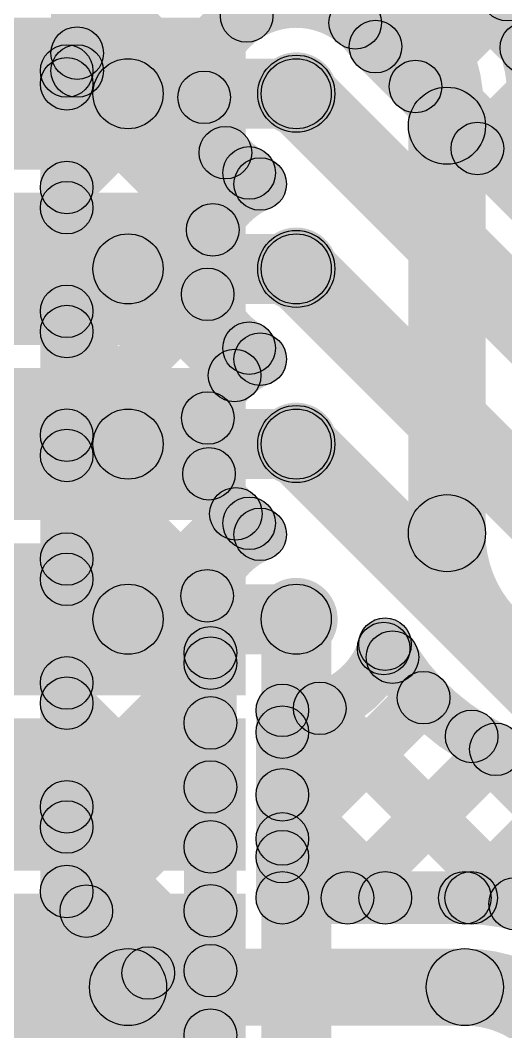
# Model space of a CAD drawing. Header units: millimetres. Extents: x 0 to 210, y 0 to 213.
# Drawn here: x 2.2502 to 2.3888, y 2.8863 to 3.175 of the extents above; entities that cross this region are included whole.
import ezdxf

# ---------------------------------------------------------------- set-up
doc = ezdxf.new("R2010")
doc.units = ezdxf.units.MM
doc.header["$MEASUREMENT"] = 0
for name, color, linetype in [('BottomLayer', 5, 'Continuous'), ('TopLayer', 1, 'Continuous'), ('TopPaste', 8, 'Continuous'), ('TopSolder', 216, 'Continuous'), ('ViaHoleLayer', 16, 'Continuous')]:
    doc.layers.add(name, color=color, linetype=linetype)

# ---------------------------------------------------------------- blocks, each defined once
blk = doc.blocks.new('ESP32_WROOM_32E_4MB__5')
at = {"layer": 'TopLayer'}
for points in [[(0.31496, 0.26732), (0.37402, 0.26732), (0.37402, 0.23189), (0.31496, 0.23189)], [(0.31496, 0.21732), (0.37402, 0.21732), (0.37402, 0.18189), (0.31496, 0.18189)], [(0.31496, 0.16732), (0.37402, 0.16732), (0.37402, 0.13189), (0.31496, 0.13189)], [(0.31496, 0.11732), (0.37402, 0.11732), (0.37402, 0.08189), (0.31496, 0.08189)], [(0.31496, 0.06732), (0.37402, 0.06732), (0.37402, 0.03189), (0.31496, 0.03189)], [(0.31496, 0.01732), (0.37402, 0.01732), (0.37402, -0.01811), (0.31496, -0.01811)]]:
    blk.add_hatch(color=1, dxfattribs=at).paths.add_polyline_path(points)
at = {"layer": 'TopPaste'}
for points in [[(0.31496, 0.26732), (0.37402, 0.26732), (0.37402, 0.23189), (0.31496, 0.23189)], [(0.31496, 0.21732), (0.37402, 0.21732), (0.37402, 0.18189), (0.31496, 0.18189)], [(0.31496, 0.16732), (0.37402, 0.16732), (0.37402, 0.13189), (0.31496, 0.13189)], [(0.31496, 0.11732), (0.37402, 0.11732), (0.37402, 0.08189), (0.31496, 0.08189)], [(0.31496, 0.06732), (0.37402, 0.06732), (0.37402, 0.03189), (0.31496, 0.03189)], [(0.31496, 0.01732), (0.37402, 0.01732), (0.37402, -0.01811), (0.31496, -0.01811)]]:
    blk.add_hatch(color=8, dxfattribs=at).paths.add_polyline_path(points)
at = {"layer": 'TopSolder'}
for points in [[(0.31096, 0.27132), (0.37802, 0.27132), (0.37802, 0.22789), (0.31096, 0.22789)], [(0.31096, 0.22132), (0.37802, 0.22132), (0.37802, 0.17789), (0.31096, 0.17789)], [(0.31096, 0.17132), (0.37802, 0.17132), (0.37802, 0.12789), (0.31096, 0.12789)], [(0.31096, 0.12132), (0.37802, 0.12132), (0.37802, 0.07789), (0.31096, 0.07789)], [(0.31096, 0.07132), (0.37802, 0.07132), (0.37802, 0.02789), (0.31096, 0.02789)], [(0.31096, 0.02132), (0.37802, 0.02132), (0.37802, -0.02211), (0.31096, -0.02211)]]:
    blk.add_hatch(color=216, dxfattribs=at).paths.add_polyline_path(points)

msp = doc.modelspace()

# ---------------------------------------------------------------- hatches: boundary and pattern name
at = {"layer": 'BottomLayer'}
for points in [[(2.2688, 3.12194), (2.2582, 3.13255), (2.33195, 3.2063), (2.34256, 3.1957)], [(2.2718, 3.1603), (2.2612, 3.1709), (2.2966, 3.2063), (2.3072, 3.1957)], [(2.28473, 3.1957), (2.29534, 3.2063), (2.32016, 3.18149), (2.30955, 3.17088)], [(2.32009, 3.1957), (2.33069, 3.2063), (2.47763, 3.05936), (2.46703, 3.04876)], [(2.35114, 3.16892), (2.34053, 3.17953), (2.36731, 3.2063), (2.37791, 3.1957)], [(2.35544, 3.1957), (2.36605, 3.2063), (2.41543, 3.15692), (2.40482, 3.14632)], [(2.36832, 3.15075), (2.35771, 3.16135), (2.40228, 3.20592), (2.41288, 3.19531)], [(2.274, 3.1605), (2.259, 3.1605), (2.259, 3.201), (2.274, 3.201)], [(2.2612, 3.18388), (2.2718, 3.19448), (2.30801, 3.15827), (2.29741, 3.14767)], [(2.34631, 3.16214), (2.35692, 3.17275), (2.4703, 3.05936), (2.4597, 3.04876)], [(2.38599, 3.13307), (2.37539, 3.14367), (2.40202, 3.17031), (2.41263, 3.1597)], [(2.2582, 3.15152), (2.2688, 3.16213), (2.31047, 3.12046), (2.29987, 3.10985)], [(2.32122, 3.14622), (2.33678, 3.16178), (2.46222, 3.03634), (2.44666, 3.02078)], [(2.271, 2.92629), (2.256, 2.92629), (2.256, 3.1605), (2.271, 3.1605)], [(2.2688, 3.08659), (2.2582, 3.09719), (2.30347, 3.14247), (2.31408, 3.13186)], [(2.31025, 3.12608), (2.32086, 3.13669), (2.32402, 3.13352), (2.31342, 3.12292)], [(2.2582, 3.11617), (2.2688, 3.12677), (2.31671, 3.07887), (2.3061, 3.06826)], [(2.32122, 3.09622), (2.33678, 3.11178), (2.44178, 3.00678), (2.42622, 2.99122)], [(2.2688, 3.05123), (2.2582, 3.06184), (2.29841, 3.10205), (2.30901, 3.09144)], [(2.2582, 3.08081), (2.2688, 3.09142), (2.3094, 3.05083), (2.29879, 3.04022)], [(2.31025, 3.07608), (2.32086, 3.08669), (2.32402, 3.08352), (2.31342, 3.07292)], [(2.2688, 3.01588), (2.2582, 3.02648), (2.29846, 3.06675), (2.30907, 3.05614)], [(2.32122, 3.04622), (2.33678, 3.06178), (2.42278, 2.97578), (2.40722, 2.96022)], [(2.2582, 3.04546), (2.2688, 3.05606), (2.30886, 3.01601), (2.29825, 3.0054)], [(2.2688, 2.98052), (2.2582, 2.99113), (2.30648, 3.03941), (2.31708, 3.0288)], [(2.31025, 3.02608), (2.32086, 3.03669), (2.32402, 3.03352), (2.31342, 3.02292)], [(2.2582, 3.0101), (2.2688, 3.02071), (2.3098, 2.97971), (2.2992, 2.9691)], [(2.339, 2.86826), (2.319, 2.86826), (2.319, 3.004), (2.339, 3.004)], [(2.2688, 2.94517), (2.2582, 2.95577), (2.2992, 2.99677), (2.3098, 2.98617)], [(2.312, 2.88529), (2.297, 2.88529), (2.297, 2.99441), (2.312, 2.99441)], [(2.2582, 2.97475), (2.2688, 2.98535), (2.3098, 2.94435), (2.2992, 2.93375)], [(2.27439, 2.9154), (2.26379, 2.92601), (2.2992, 2.96142), (2.3098, 2.95081)], [(2.2582, 2.93939), (2.2688, 2.95), (2.3098, 2.909), (2.2992, 2.89839)], [(2.2582, 2.92099), (2.2688, 2.93159), (2.3098, 2.89059), (2.2992, 2.87999)], [(2.21486, 2.89786), (2.24314, 2.92614), (2.38814, 2.78114), (2.35986, 2.75286)], [(2.29207, 2.89772), (2.28146, 2.90833), (2.2992, 2.92606), (2.3098, 2.91545)]]:
    msp.add_hatch(color=5, dxfattribs=at).paths.add_polyline_path(points)
h = msp.add_hatch(color=5, dxfattribs=at)
edge = h.paths.add_edge_path()
edge.add_arc((2.31485, 3.17618), 0.0075, 0, 360)
h = msp.add_hatch(color=5, dxfattribs=at)
edge = h.paths.add_edge_path()
edge.add_arc((2.34583, 3.17422), 0.0075, 0, 360)
h = msp.add_hatch(color=5, dxfattribs=at)
edge = h.paths.add_edge_path()
edge.add_arc((2.2665, 3.1656), 0.0075, 0, 360)
h = msp.add_hatch(color=5, dxfattribs=at)
edge = h.paths.add_edge_path()
edge.add_arc((2.35161, 3.16745), 0.0075, 0, 360)
h = msp.add_hatch(color=5, dxfattribs=at)
edge = h.paths.add_edge_path()
edge.add_arc((2.35161, 3.16745), 0.0075, 0, 360)
h = msp.add_hatch(color=5, dxfattribs=at)
edge = h.paths.add_edge_path()
edge.add_arc((2.2635, 3.1605), 0.0075, 0, 360)
h = msp.add_hatch(color=5, dxfattribs=at)
edge = h.paths.add_edge_path()
edge.add_arc((2.2665, 3.1605), 0.0075, 0, 360)
h = msp.add_hatch(color=5, dxfattribs=at)
edge = h.paths.add_edge_path()
edge.add_arc((2.329, 3.154), 0.01181, 0, 360)
h = msp.add_hatch(color=5, dxfattribs=at)
edge = h.paths.add_edge_path()
edge.add_arc((2.329, 3.154), 0.011, 0, 360)
h = msp.add_hatch(color=5, dxfattribs=at)
edge = h.paths.add_edge_path()
edge.add_arc((2.2635, 3.15682), 0.0075, 0, 360)
h = msp.add_hatch(color=5, dxfattribs=at)
edge = h.paths.add_edge_path()
edge.add_arc((2.36301, 3.15605), 0.0075, 0, 360)
h = msp.add_hatch(color=5, dxfattribs=at)
edge = h.paths.add_edge_path()
edge.add_arc((2.30271, 3.15297), 0.0075, 0, 360)
h = msp.add_hatch(color=5, dxfattribs=at)
edge = h.paths.add_edge_path()
edge.add_arc((2.30878, 3.13717), 0.0075, 0, 360)
h = msp.add_hatch(color=5, dxfattribs=at)
edge = h.paths.add_edge_path()
edge.add_arc((2.38069, 3.13837), 0.0075, 0, 360)
h = msp.add_hatch(color=5, dxfattribs=at)
edge = h.paths.add_edge_path()
edge.add_arc((2.31555, 3.13139), 0.0075, 0, 360)
h = msp.add_hatch(color=5, dxfattribs=at)
edge = h.paths.add_edge_path()
edge.add_arc((2.31555, 3.13139), 0.0075, 0, 360)
h = msp.add_hatch(color=5, dxfattribs=at)
edge = h.paths.add_edge_path()
edge.add_arc((2.31872, 3.12822), 0.0075, 0, 360)
h = msp.add_hatch(color=5, dxfattribs=at)
edge = h.paths.add_edge_path()
edge.add_arc((2.31872, 3.12822), 0.0075, 0, 360)
h = msp.add_hatch(color=5, dxfattribs=at)
edge = h.paths.add_edge_path()
edge.add_arc((2.2635, 3.12724), 0.0075, 0, 360)
h = msp.add_hatch(color=5, dxfattribs=at)
edge = h.paths.add_edge_path()
edge.add_arc((2.2635, 3.12147), 0.0075, 0, 360)
h = msp.add_hatch(color=5, dxfattribs=at)
edge = h.paths.add_edge_path()
edge.add_arc((2.30517, 3.11515), 0.0075, 0, 360)
h = msp.add_hatch(color=5, dxfattribs=at)
edge = h.paths.add_edge_path()
edge.add_arc((2.329, 3.104), 0.01181, 0, 360)
h = msp.add_hatch(color=5, dxfattribs=at)
edge = h.paths.add_edge_path()
edge.add_arc((2.329, 3.104), 0.011, 0, 360)
h = msp.add_hatch(color=5, dxfattribs=at)
edge = h.paths.add_edge_path()
edge.add_arc((2.30371, 3.09674), 0.0075, 0, 360)
h = msp.add_hatch(color=5, dxfattribs=at)
edge = h.paths.add_edge_path()
edge.add_arc((2.2635, 3.09189), 0.0075, 0, 360)
h = msp.add_hatch(color=5, dxfattribs=at)
edge = h.paths.add_edge_path()
edge.add_arc((2.2635, 3.08611), 0.0075, 0, 360)
h = msp.add_hatch(color=5, dxfattribs=at)
edge = h.paths.add_edge_path()
edge.add_arc((2.31555, 3.08139), 0.0075, 0, 360)
h = msp.add_hatch(color=5, dxfattribs=at)
edge = h.paths.add_edge_path()
edge.add_arc((2.31555, 3.08139), 0.0075, 0, 360)
h = msp.add_hatch(color=5, dxfattribs=at)
edge = h.paths.add_edge_path()
edge.add_arc((2.31872, 3.07822), 0.0075, 0, 360)
h = msp.add_hatch(color=5, dxfattribs=at)
edge = h.paths.add_edge_path()
edge.add_arc((2.31872, 3.07822), 0.0075, 0, 360)
h = msp.add_hatch(color=5, dxfattribs=at)
edge = h.paths.add_edge_path()
edge.add_arc((2.31141, 3.07356), 0.0075, 0, 360)
h = msp.add_hatch(color=5, dxfattribs=at)
edge = h.paths.add_edge_path()
edge.add_arc((2.30376, 3.06144), 0.0075, 0, 360)
h = msp.add_hatch(color=5, dxfattribs=at)
edge = h.paths.add_edge_path()
edge.add_arc((2.2635, 3.05653), 0.0075, 0, 360)
h = msp.add_hatch(color=5, dxfattribs=at)
edge = h.paths.add_edge_path()
edge.add_arc((2.329, 3.054), 0.01181, 0, 360)
h = msp.add_hatch(color=5, dxfattribs=at)
edge = h.paths.add_edge_path()
edge.add_arc((2.329, 3.054), 0.011, 0, 360)
h = msp.add_hatch(color=5, dxfattribs=at)
edge = h.paths.add_edge_path()
edge.add_arc((2.2635, 3.05076), 0.0075, 0, 360)
h = msp.add_hatch(color=5, dxfattribs=at)
edge = h.paths.add_edge_path()
edge.add_arc((2.30409, 3.04552), 0.0075, 0, 360)
h = msp.add_hatch(color=5, dxfattribs=at)
edge = h.paths.add_edge_path()
edge.add_arc((2.31178, 3.03411), 0.0075, 0, 360)
h = msp.add_hatch(color=5, dxfattribs=at)
edge = h.paths.add_edge_path()
edge.add_arc((2.31555, 3.03139), 0.0075, 0, 360)
h = msp.add_hatch(color=5, dxfattribs=at)
edge = h.paths.add_edge_path()
edge.add_arc((2.31555, 3.03139), 0.0075, 0, 360)
h = msp.add_hatch(color=5, dxfattribs=at)
edge = h.paths.add_edge_path()
edge.add_arc((2.31872, 3.02822), 0.0075, 0, 360)
h = msp.add_hatch(color=5, dxfattribs=at)
edge = h.paths.add_edge_path()
edge.add_arc((2.31872, 3.02822), 0.0075, 0, 360)
h = msp.add_hatch(color=5, dxfattribs=at)
edge = h.paths.add_edge_path()
edge.add_arc((2.2635, 3.02118), 0.0075, 0, 360)
h = msp.add_hatch(color=5, dxfattribs=at)
edge = h.paths.add_edge_path()
edge.add_arc((2.2635, 3.0154), 0.0075, 0, 360)
h = msp.add_hatch(color=5, dxfattribs=at)
edge = h.paths.add_edge_path()
edge.add_arc((2.30356, 3.0107), 0.0075, 0, 360)
h = msp.add_hatch(color=5, dxfattribs=at)
edge = h.paths.add_edge_path()
edge.add_arc((2.329, 3.004), 0.01181, 0, 360)
h = msp.add_hatch(color=5, dxfattribs=at)
edge = h.paths.add_edge_path()
edge.add_arc((2.329, 3.004), 0.01, 0, 360)
h = msp.add_hatch(color=5, dxfattribs=at)
edge = h.paths.add_edge_path()
edge.add_arc((2.3045, 2.99441), 0.0075, 0, 360)
h = msp.add_hatch(color=5, dxfattribs=at)
edge = h.paths.add_edge_path()
edge.add_arc((2.3045, 2.99441), 0.0075, 0, 360)
h = msp.add_hatch(color=5, dxfattribs=at)
edge = h.paths.add_edge_path()
edge.add_arc((2.3045, 2.99147), 0.0075, 0, 360)
h = msp.add_hatch(color=5, dxfattribs=at)
edge = h.paths.add_edge_path()
edge.add_arc((2.2635, 2.98582), 0.0075, 0, 360)
h = msp.add_hatch(color=5, dxfattribs=at)
edge = h.paths.add_edge_path()
edge.add_arc((2.2635, 2.98005), 0.0075, 0, 360)
h = msp.add_hatch(color=5, dxfattribs=at)
edge = h.paths.add_edge_path()
edge.add_arc((2.3045, 2.9744), 0.0075, 0, 360)
h = msp.add_hatch(color=5, dxfattribs=at)
edge = h.paths.add_edge_path()
edge.add_arc((2.3045, 2.95611), 0.0075, 0, 360)
h = msp.add_hatch(color=5, dxfattribs=at)
edge = h.paths.add_edge_path()
edge.add_arc((2.2635, 2.95047), 0.0075, 0, 360)
h = msp.add_hatch(color=5, dxfattribs=at)
edge = h.paths.add_edge_path()
edge.add_arc((2.2635, 2.94469), 0.0075, 0, 360)
h = msp.add_hatch(color=5, dxfattribs=at)
edge = h.paths.add_edge_path()
edge.add_arc((2.3045, 2.93905), 0.0075, 0, 360)
h = msp.add_hatch(color=5, dxfattribs=at)
edge = h.paths.add_edge_path()
edge.add_arc((2.2635, 2.92629), 0.0075, 0, 360)
h = msp.add_hatch(color=5, dxfattribs=at)
edge = h.paths.add_edge_path()
edge.add_arc((2.2635, 2.92629), 0.0075, 0, 360)
h = msp.add_hatch(color=5, dxfattribs=at)
edge = h.paths.add_edge_path()
edge.add_arc((2.26909, 2.9207), 0.0075, 0, 360)
h = msp.add_hatch(color=5, dxfattribs=at)
edge = h.paths.add_edge_path()
edge.add_arc((2.3045, 2.92076), 0.0075, 0, 360)
h = msp.add_hatch(color=5, dxfattribs=at)
edge = h.paths.add_edge_path()
edge.add_arc((2.28677, 2.90302), 0.0075, 0, 360)
h = msp.add_hatch(color=5, dxfattribs=at)
edge = h.paths.add_edge_path()
edge.add_arc((2.3045, 2.90369), 0.0075, 0, 360)
h = msp.add_hatch(color=5, dxfattribs=at)
edge = h.paths.add_edge_path()
edge.add_arc((2.3045, 2.88529), 0.0075, 0, 360)
h = msp.add_hatch(color=5, dxfattribs=at)
edge = h.paths.add_edge_path()
edge.add_arc((2.3045, 2.88529), 0.0075, 0, 360)
at = {"layer": 'TopLayer'}
h = msp.add_hatch(color=1, dxfattribs=at)
edge = h.paths.add_edge_path()
edge.add_arc((2.38922, 3.18226), 0.0075, 0, 360)
h = msp.add_hatch(color=1, dxfattribs=at)
edge = h.paths.add_edge_path()
edge.add_arc((2.39467, 3.16708), 0.0075, 0, 360)
h = msp.add_hatch(color=1, dxfattribs=at)
edge = h.paths.add_edge_path()
edge.add_arc((2.329, 3.154), 0.01181, 0, 360)
h = msp.add_hatch(color=1, dxfattribs=at)
edge = h.paths.add_edge_path()
edge.add_arc((2.281, 3.154), 0.01, 0, 360)
for points in [[(2.281, 3.144), (2.281, 3.164), (2.329, 3.164), (2.329, 3.144)], [(2.383, 3.02856), (2.361, 3.02856), (2.361, 3.14486), (2.383, 3.14486)], [(2.281, 3.094), (2.281, 3.114), (2.329, 3.114), (2.329, 3.094)], [(2.281, 3.044), (2.281, 3.064), (2.329, 3.064), (2.329, 3.044)], [(2.281, 2.994), (2.281, 3.014), (2.329, 3.014), (2.329, 2.994)], [(2.34865, 2.99036), (2.35926, 3.00096), (2.36175, 2.99847), (2.35114, 2.98787)], [(2.33033, 2.93598), (2.31972, 2.94659), (2.36004, 2.9869), (2.37064, 2.9763)], [(2.3304, 2.97325), (2.34101, 2.98386), (2.39677, 2.92809), (2.38617, 2.91749)], [(2.33253, 2.97178), (2.31753, 2.97178), (2.31753, 2.97799), (2.33253, 2.97799)], [(2.33253, 2.97178), (2.31753, 2.97178), (2.31753, 2.97799), (2.33253, 2.97799)], [(2.37375, 2.96525), (2.38436, 2.97586), (2.5423, 2.81792), (2.5317, 2.80731)], [(2.33253, 2.93622), (2.31753, 2.93622), (2.31753, 2.97178), (2.33253, 2.97178)], [(2.3489, 2.9192), (2.33829, 2.9298), (2.38066, 2.97217), (2.39127, 2.96157)], [(2.38423, 2.91917), (2.37362, 2.92978), (2.40976, 2.96592), (2.42037, 2.95531)], [(2.31972, 2.94857), (2.33033, 2.95918), (2.35971, 2.9298), (2.3491, 2.9192)], [(2.33253, 2.9245), (2.31753, 2.9245), (2.31753, 2.93622), (2.33253, 2.93622)], [(2.33253, 2.9245), (2.31753, 2.9245), (2.31753, 2.93622), (2.33253, 2.93622)], [(2.32503, 2.917), (2.32503, 2.932), (2.3771, 2.932), (2.3771, 2.917)], [(2.281, 2.888), (2.281, 2.91), (2.3771, 2.91), (2.3771, 2.888)]]:
    msp.add_hatch(color=1, dxfattribs=at).paths.add_polyline_path(points)
h = msp.add_hatch(color=1, dxfattribs=at)
edge = h.paths.add_edge_path()
edge.add_arc((2.329, 3.154), 0.01, 0, 360)
h = msp.add_hatch(color=1, dxfattribs=at)
edge = h.paths.add_edge_path()
edge.add_arc((2.372, 3.14486), 0.011, 0, 360)
h = msp.add_hatch(color=1, dxfattribs=at)
edge = h.paths.add_edge_path()
edge.add_arc((2.372, 3.14486), 0.011, 0, 360)
h = msp.add_hatch(color=1, dxfattribs=at)
edge = h.paths.add_edge_path()
edge.add_arc((2.329, 3.104), 0.01181, 0, 360)
h = msp.add_hatch(color=1, dxfattribs=at)
edge = h.paths.add_edge_path()
edge.add_arc((2.281, 3.104), 0.01, 0, 360)
h = msp.add_hatch(color=1, dxfattribs=at)
edge = h.paths.add_edge_path()
edge.add_arc((2.329, 3.104), 0.01, 0, 360)
h = msp.add_hatch(color=1, dxfattribs=at)
edge = h.paths.add_edge_path()
edge.add_arc((2.281, 3.054), 0.01, 0, 360)
h = msp.add_hatch(color=1, dxfattribs=at)
edge = h.paths.add_edge_path()
edge.add_arc((2.329, 3.054), 0.01181, 0, 360)
h = msp.add_hatch(color=1, dxfattribs=at)
edge = h.paths.add_edge_path()
edge.add_arc((2.329, 3.054), 0.01, 0, 360)
h = msp.add_hatch(color=1, dxfattribs=at)
edge = h.paths.add_edge_path()
edge.add_arc((2.372, 3.02856), 0.011, 0, 360)
h = msp.add_hatch(color=1, dxfattribs=at)
edge = h.paths.add_edge_path()
edge.add_arc((2.372, 3.02856), 0.011, 0, 360)
h = msp.add_hatch(color=1, dxfattribs=at)
edge = h.paths.add_edge_path()
edge.add_arc((2.329, 3.004), 0.01181, 0, 360)
h = msp.add_hatch(color=1, dxfattribs=at)
edge = h.paths.add_edge_path()
edge.add_arc((2.281, 3.004), 0.01, 0, 360)
h = msp.add_hatch(color=1, dxfattribs=at)
edge = h.paths.add_edge_path()
edge.add_arc((2.329, 3.004), 0.01, 0, 360)
h = msp.add_hatch(color=1, dxfattribs=at)
edge = h.paths.add_edge_path()
edge.add_arc((2.35395, 2.99566), 0.0075, 0, 360)
h = msp.add_hatch(color=1, dxfattribs=at)
edge = h.paths.add_edge_path()
edge.add_arc((2.35433, 2.99689), 0.0075, 0, 360)
h = msp.add_hatch(color=1, dxfattribs=at)
edge = h.paths.add_edge_path()
edge.add_arc((2.35433, 2.99689), 0.0075, 0, 360)
h = msp.add_hatch(color=1, dxfattribs=at)
edge = h.paths.add_edge_path()
edge.add_arc((2.35644, 2.99317), 0.0075, 0, 360)
h = msp.add_hatch(color=1, dxfattribs=at)
edge = h.paths.add_edge_path()
edge.add_arc((2.36534, 2.9816), 0.0075, 0, 360)
h = msp.add_hatch(color=1, dxfattribs=at)
edge = h.paths.add_edge_path()
edge.add_arc((2.32503, 2.97799), 0.0075, 0, 360)
h = msp.add_hatch(color=1, dxfattribs=at)
edge = h.paths.add_edge_path()
edge.add_arc((2.32503, 2.97799), 0.0075, 0, 360)
h = msp.add_hatch(color=1, dxfattribs=at)
edge = h.paths.add_edge_path()
edge.add_arc((2.32503, 2.97799), 0.0075, 0, 360)
h = msp.add_hatch(color=1, dxfattribs=at)
edge = h.paths.add_edge_path()
edge.add_arc((2.3357, 2.97856), 0.0075, 0, 360)
h = msp.add_hatch(color=1, dxfattribs=at)
edge = h.paths.add_edge_path()
edge.add_arc((2.32503, 2.97178), 0.0075, 0, 360)
h = msp.add_hatch(color=1, dxfattribs=at)
edge = h.paths.add_edge_path()
edge.add_arc((2.32503, 2.97178), 0.0075, 0, 360)
h = msp.add_hatch(color=1, dxfattribs=at)
edge = h.paths.add_edge_path()
edge.add_arc((2.32503, 2.97178), 0.0075, 0, 360)
h = msp.add_hatch(color=1, dxfattribs=at)
edge = h.paths.add_edge_path()
edge.add_arc((2.37906, 2.97056), 0.0075, 0, 360)
h = msp.add_hatch(color=1, dxfattribs=at)
edge = h.paths.add_edge_path()
edge.add_arc((2.38597, 2.96687), 0.0075, 0, 360)
h = msp.add_hatch(color=1, dxfattribs=at)
edge = h.paths.add_edge_path()
edge.add_arc((2.32503, 2.95388), 0.0075, 0, 360)
h = msp.add_hatch(color=1, dxfattribs=at)
edge = h.paths.add_edge_path()
edge.add_arc((2.32503, 2.94129), 0.0075, 0, 360)
h = msp.add_hatch(color=1, dxfattribs=at)
edge = h.paths.add_edge_path()
edge.add_arc((2.32503, 2.93622), 0.0075, 0, 360)
h = msp.add_hatch(color=1, dxfattribs=at)
edge = h.paths.add_edge_path()
edge.add_arc((2.32503, 2.93622), 0.0075, 0, 360)
h = msp.add_hatch(color=1, dxfattribs=at)
edge = h.paths.add_edge_path()
edge.add_arc((2.32503, 2.93622), 0.0075, 0, 360)
h = msp.add_hatch(color=1, dxfattribs=at)
edge = h.paths.add_edge_path()
edge.add_arc((2.32503, 2.9245), 0.0075, 0, 360)
h = msp.add_hatch(color=1, dxfattribs=at)
edge = h.paths.add_edge_path()
edge.add_arc((2.32503, 2.9245), 0.0075, 0, 360)
h = msp.add_hatch(color=1, dxfattribs=at)
edge = h.paths.add_edge_path()
edge.add_arc((2.32503, 2.9245), 0.0075, 0, 360)
h = msp.add_hatch(color=1, dxfattribs=at)
edge = h.paths.add_edge_path()
edge.add_arc((2.3436, 2.9245), 0.0075, 0, 360)
h = msp.add_hatch(color=1, dxfattribs=at)
edge = h.paths.add_edge_path()
edge.add_arc((2.3544, 2.9245), 0.0075, 0, 360)
h = msp.add_hatch(color=1, dxfattribs=at)
edge = h.paths.add_edge_path()
edge.add_arc((2.3771, 2.9245), 0.0075, 0, 360)
h = msp.add_hatch(color=1, dxfattribs=at)
edge = h.paths.add_edge_path()
edge.add_arc((2.3771, 2.9245), 0.0075, 0, 360)
h = msp.add_hatch(color=1, dxfattribs=at)
edge = h.paths.add_edge_path()
edge.add_arc((2.37893, 2.92447), 0.0075, 0, 360)
h = msp.add_hatch(color=1, dxfattribs=at)
edge = h.paths.add_edge_path()
edge.add_arc((2.39147, 2.92279), 0.0075, 0, 360)
h = msp.add_hatch(color=1, dxfattribs=at)
edge = h.paths.add_edge_path()
edge.add_arc((2.281, 2.899), 0.011, 0, 360)
h = msp.add_hatch(color=1, dxfattribs=at)
edge = h.paths.add_edge_path()
edge.add_arc((2.3771, 2.899), 0.011, 0, 360)
h = msp.add_hatch(color=1, dxfattribs=at)
edge = h.paths.add_edge_path()
edge.add_arc((2.3771, 2.899), 0.011, 0, 360)
at = {"layer": 'ViaHoleLayer'}
h = msp.add_hatch(color=16, dxfattribs=at)
edge = h.paths.add_edge_path()
edge.add_arc((2.329, 3.154), 0.00591, 0, 360)
h = msp.add_hatch(color=16, dxfattribs=at)
edge = h.paths.add_edge_path()
edge.add_arc((2.329, 3.104), 0.00591, 0, 360)
h = msp.add_hatch(color=16, dxfattribs=at)
edge = h.paths.add_edge_path()
edge.add_arc((2.329, 3.054), 0.00591, 0, 360)
h = msp.add_hatch(color=16, dxfattribs=at)
edge = h.paths.add_edge_path()
edge.add_arc((2.329, 3.004), 0.00591, 0, 360)

# ---------------------------------------------------------------- linework, layer by layer
at = {"layer": 'BottomLayer', "const_width": 0.015}
for points in [[(2.31555, 3.13139, -1.286014), (2.35161, 3.16745)], [(2.31555, 3.08139, -0.614367), (2.31872, 3.12822)], [(2.31555, 3.03139, -0.614367), (2.31872, 3.07822)], [(2.3045, 2.99441, -0.405956), (2.31872, 3.02822)]]:
    msp.add_lwpolyline(points, format="xyb", dxfattribs=at)
at = {"layer": 'BottomLayer'}
for centre, radius in [((2.31485, 3.17618), 0.0075), ((2.34583, 3.17422), 0.0075), ((2.2665, 3.1656), 0.0075), ((2.35161, 3.16745), 0.0075), ((2.35161, 3.16745), 0.0075), ((2.2635, 3.1605), 0.0075), ((2.2665, 3.1605), 0.0075), ((2.329, 3.154), 0.011), ((2.2635, 3.15682), 0.0075), ((2.36301, 3.15605), 0.0075), ((2.30271, 3.15297), 0.0075), ((2.30878, 3.13717), 0.0075), ((2.38069, 3.13837), 0.0075), ((2.31555, 3.13139), 0.0075), ((2.31555, 3.13139), 0.0075), ((2.31872, 3.12822), 0.0075), ((2.31872, 3.12822), 0.0075), ((2.2635, 3.12724), 0.0075), ((2.2635, 3.12147), 0.0075), ((2.30517, 3.11515), 0.0075), ((2.329, 3.104), 0.011), ((2.30371, 3.09674), 0.0075), ((2.2635, 3.09189), 0.0075), ((2.2635, 3.08611), 0.0075), ((2.31555, 3.08139), 0.0075), ((2.31555, 3.08139), 0.0075), ((2.31872, 3.07822), 0.0075), ((2.31872, 3.07822), 0.0075), ((2.31141, 3.07356), 0.0075), ((2.30376, 3.06144), 0.0075), ((2.2635, 3.05653), 0.0075), ((2.329, 3.054), 0.011), ((2.2635, 3.05076), 0.0075), ((2.30409, 3.04552), 0.0075), ((2.31178, 3.03411), 0.0075), ((2.31555, 3.03139), 0.0075), ((2.31555, 3.03139), 0.0075), ((2.31872, 3.02822), 0.0075), ((2.31872, 3.02822), 0.0075), ((2.2635, 3.02118), 0.0075), ((2.2635, 3.0154), 0.0075), ((2.30356, 3.0107), 0.0075), ((2.329, 3.004), 0.01), ((2.3045, 2.99441), 0.0075), ((2.3045, 2.99441), 0.0075), ((2.3045, 2.99147), 0.0075), ((2.2635, 2.98582), 0.0075), ((2.2635, 2.98005), 0.0075), ((2.3045, 2.9744), 0.0075), ((2.3045, 2.95611), 0.0075), ((2.2635, 2.95047), 0.0075), ((2.2635, 2.94469), 0.0075), ((2.3045, 2.93905), 0.0075), ((2.2635, 2.92629), 0.0075), ((2.2635, 2.92629), 0.0075), ((2.26909, 2.9207), 0.0075), ((2.3045, 2.92076), 0.0075), ((2.28677, 2.90302), 0.0075), ((2.3045, 2.90369), 0.0075), ((2.3045, 2.88529), 0.0075), ((2.3045, 2.88529), 0.0075)]:
    msp.add_circle(centre, radius, dxfattribs=at)
at = {"layer": 'TopLayer'}
for points, const_width in [([(2.37904, 3.199, -0.165829), (2.3975, 3.14486)], 0.015), ([(2.3536, 3.1894, -0.198409), (2.372, 3.14486)], 0.022), ([(2.41445, 2.98611, -0.414214), (2.372, 3.02856)], 0.022), ([(2.35433, 2.99689, -0.3789), (2.32503, 2.97799)], 0.015), ([(2.41445, 2.96061, -0.278352), (2.35433, 2.99689)], 0.015), ([(2.3771, 2.9245, -0.414214), (2.43831, 2.86329)], 0.015), ([(2.3771, 2.899, -0.414214), (2.41281, 2.86329)], 0.022)]:
    msp.add_lwpolyline(points, format="xyb", dxfattribs=dict(at, const_width=const_width))
for centre, radius in [((2.38922, 3.18226), 0.0075), ((2.39467, 3.16708), 0.0075), ((2.281, 3.154), 0.01), ((2.329, 3.154), 0.01), ((2.372, 3.14486), 0.011), ((2.372, 3.14486), 0.011), ((2.281, 3.104), 0.01), ((2.329, 3.104), 0.01), ((2.281, 3.054), 0.01), ((2.329, 3.054), 0.01), ((2.372, 3.02856), 0.011), ((2.372, 3.02856), 0.011), ((2.281, 3.004), 0.01), ((2.329, 3.004), 0.01), ((2.35395, 2.99566), 0.0075), ((2.35433, 2.99689), 0.0075), ((2.35433, 2.99689), 0.0075), ((2.35644, 2.99317), 0.0075), ((2.36534, 2.9816), 0.0075), ((2.32503, 2.97799), 0.0075), ((2.32503, 2.97799), 0.0075), ((2.32503, 2.97799), 0.0075), ((2.3357, 2.97856), 0.0075), ((2.32503, 2.97178), 0.0075), ((2.32503, 2.97178), 0.0075), ((2.32503, 2.97178), 0.0075), ((2.37906, 2.97056), 0.0075), ((2.38597, 2.96687), 0.0075), ((2.32503, 2.95388), 0.0075), ((2.32503, 2.94129), 0.0075), ((2.32503, 2.93622), 0.0075), ((2.32503, 2.93622), 0.0075), ((2.32503, 2.93622), 0.0075), ((2.32503, 2.9245), 0.0075), ((2.32503, 2.9245), 0.0075), ((2.32503, 2.9245), 0.0075), ((2.3436, 2.9245), 0.0075), ((2.3544, 2.9245), 0.0075), ((2.3771, 2.9245), 0.0075), ((2.3771, 2.9245), 0.0075), ((2.37893, 2.92447), 0.0075), ((2.39147, 2.92279), 0.0075), ((2.281, 2.899), 0.011), ((2.3771, 2.899), 0.011), ((2.3771, 2.899), 0.011)]:
    msp.add_circle(centre, radius, dxfattribs=at)

# ---------------------------------------------------------------- block references
msp.add_blockref('ESP32_WROOM_32E_4MB__5', (1.93651, 2.90439))

doc.saveas('drawing.dxf')
